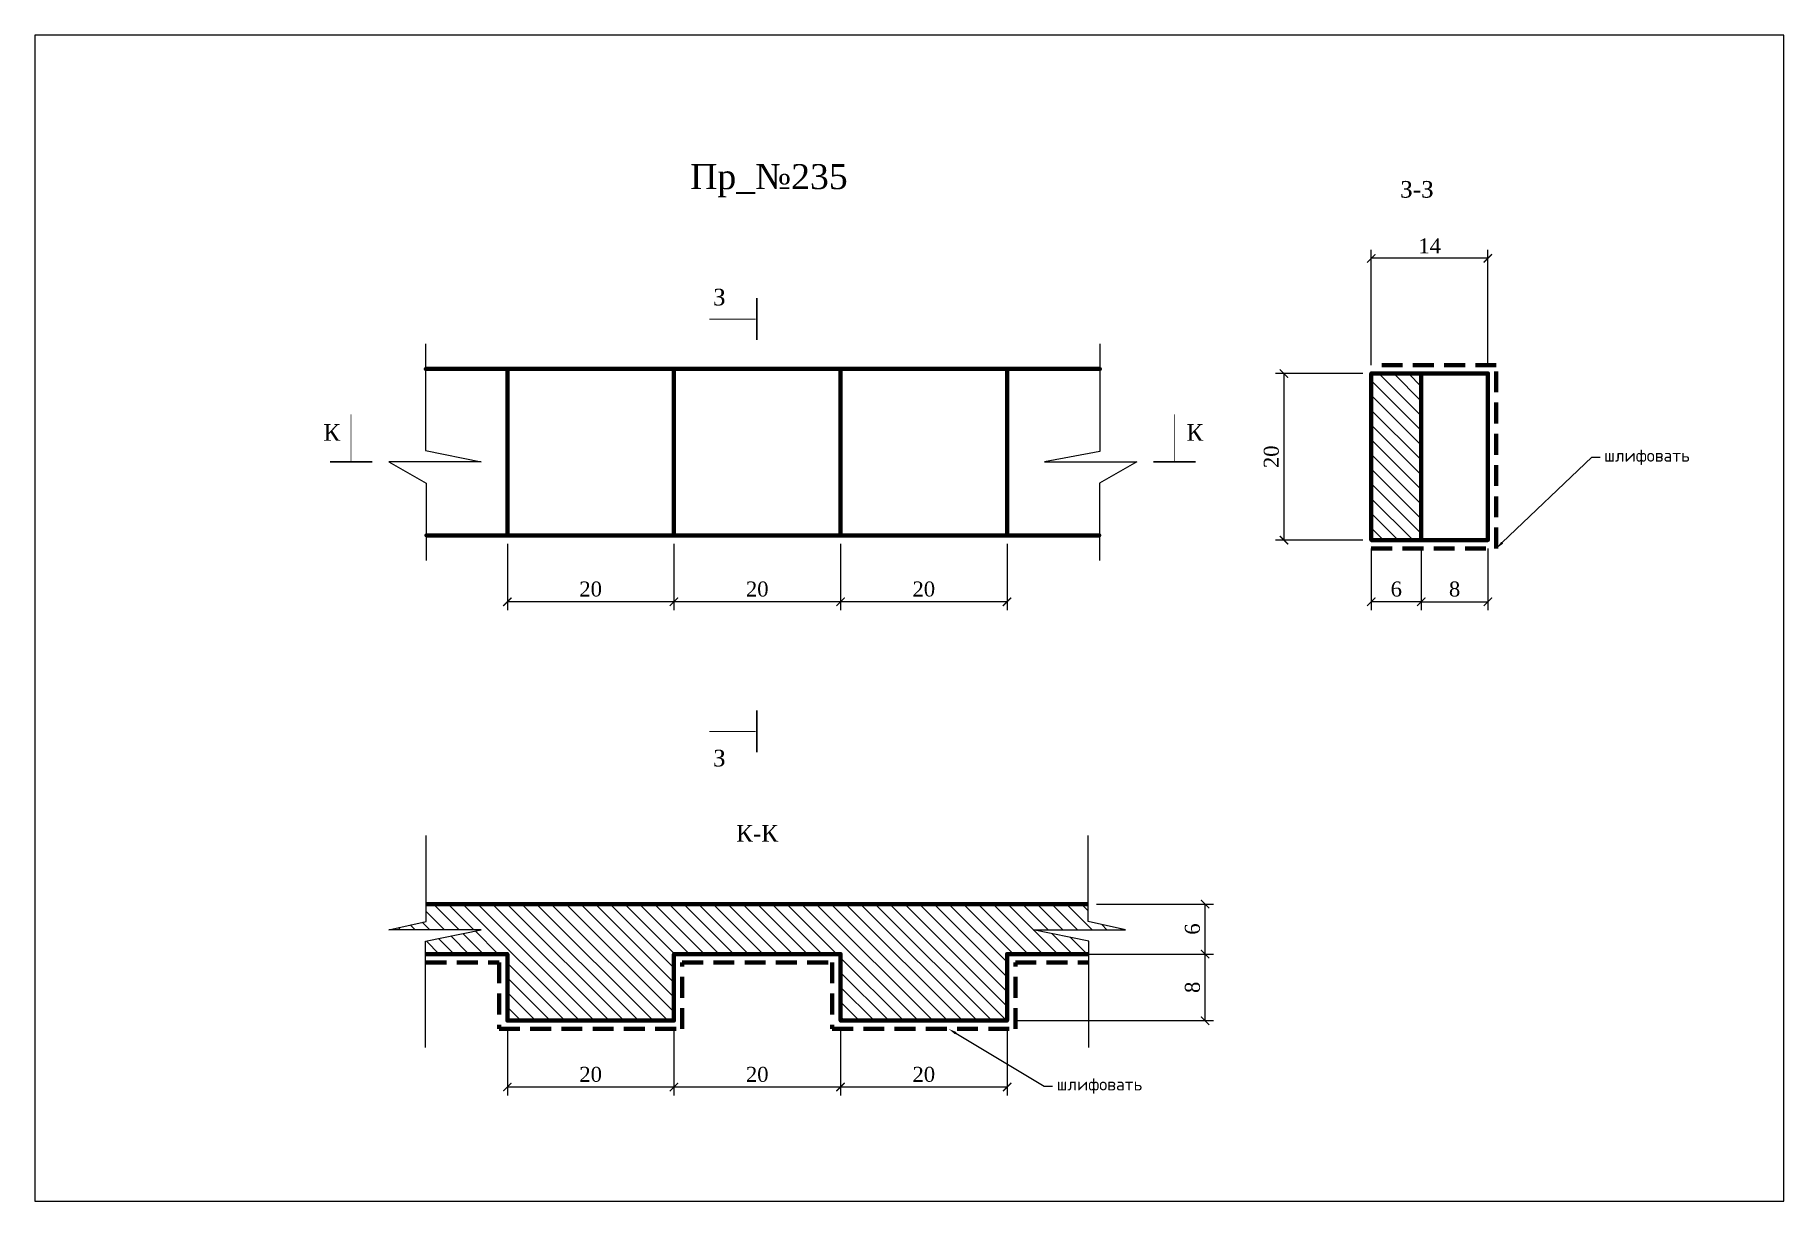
# Model space of a CAD drawing. Header units: millimetres. Extents: x 309129 to 309339, y -93591 to -93451.
import ezdxf
from ezdxf import colors
from ezdxf.entities.mleader import LeaderData, LeaderLine
from ezdxf.math import Vec2, Vec3

# ---------------------------------------------------------------- set-up
doc = ezdxf.new("R2010")
doc.units = ezdxf.units.MM
doc.header["$MEASUREMENT"] = 0
doc.linetypes.add('HIDDEN', pattern=[0.375, 0.25, -0.125])
doc.layers.add('Outside panel', color=7, linetype='Continuous', lineweight=18, true_color=0x7f5e57)
doc.layers.add('линия 50', color=1, linetype='Continuous', lineweight=140)
doc.layers.add('служебный слой РАЗМЕРЫ', color=7, linetype='Continuous', lineweight=9)
doc.layers.add('размеры в модели', color=7, linetype='Continuous')
doc.styles.add('ELECT', font='times.ttf')
doc.styles.get("Standard").update_dxf_attribs({"font": 'times.ttf'})
doc.styles.add('ЕСКД профили текст', font='isocpeur.ttf')
doc.dimstyles.new('M_1', dxfattribs={"dimtxt": 1.8, "dimasz": 1, "dimexe": 1, "dimexo": 1, "dimgap": 0.6, "dimtad": 1, "dimdec": 0, "dimdsep": 46, "dimtxsty": 'Standard', "dimblk": 'ARCHTICK', "dimcen": -5, "dimclrd": 7, "dimclre": 7, "dimclrt": 7, "dimadec": 0, "dimazin": 0, "dimtfac": 1, "dimtdec": 0, "dimtmove": 0, "dimatfit": 3, "dimfxl": 1, "dimtolj": 1, "dimtzin": 0, "dimlwd": 5, "dimlwe": 5, "dimarcsym": 0})

# ---------------------------------------------------------------- blocks, each defined once
blk = doc.blocks.new('_ArchTick')
at = {"color": 0, "linetype": 'ByBlock', "const_width": 0.15}
blk.add_lwpolyline([(-0.5, -0.5), (0.5, 0.5)], dxfattribs=at)
blk = doc.blocks.new('*D13')
at = {"layer": 'Defpoints', "color": 0, "ltscale": 1000, "transparency": 16777216}
for p in [(309295.19, -93511.93), (309303.19, -93511.93), (309303.19, -93519.34)]:
    blk.add_point(p, dxfattribs=at)
at = {"layer": 'размеры в модели', "color": 7, "lineweight": 5, "ltscale": 1000, "transparency": 16777216}
for p, q in [((309295.19, -93512.93), (309295.19, -93520.34)), ((309303.19, -93512.93), (309303.19, -93520.34)), ((309295.19, -93519.34), (309303.19, -93519.34))]:
    blk.add_line(p, q, dxfattribs=at)
at = {"layer": 'размеры в модели', "color": 7, "lineweight": 5, "ltscale": 1000, "transparency": 16777216, "rotation": 180}
blk.add_blockref('_ArchTick', (309295.19, -93519.34), dxfattribs=at)
at = {"layer": 'размеры в модели', "color": 7, "lineweight": 5, "ltscale": 1000, "transparency": 16777216}
blk.add_blockref('_ArchTick', (309303.19, -93519.34), dxfattribs=at)
at = {"layer": 'размеры в модели', "color": 7, "ltscale": 1000, "transparency": 16777216, "insert": (309299.19, -93517.82), "char_height": 1.8, "attachment_point": 5}
blk.add_mtext('\\A1;8', dxfattribs=at)
blk = doc.blocks.new('*D12')
at = {"layer": 'Defpoints', "color": 0, "ltscale": 1000, "transparency": 16777216}
for p in [(309289.19, -93511.93), (309295.19, -93511.93), (309289.19, -93519.34)]:
    blk.add_point(p, dxfattribs=at)
at = {"layer": 'размеры в модели', "color": 7, "lineweight": 5, "ltscale": 1000, "transparency": 16777216}
for p, q in [((309289.19, -93512.93), (309289.19, -93520.34)), ((309295.19, -93512.93), (309295.19, -93520.34)), ((309295.19, -93519.34), (309289.19, -93519.34))]:
    blk.add_line(p, q, dxfattribs=at)
at = {"layer": 'размеры в модели', "color": 7, "lineweight": 5, "ltscale": 1000, "transparency": 16777216, "rotation": 180}
blk.add_blockref('_ArchTick', (309289.19, -93519.34), dxfattribs=at)
at = {"layer": 'размеры в модели', "color": 7, "lineweight": 5, "ltscale": 1000, "transparency": 16777216}
blk.add_blockref('_ArchTick', (309295.19, -93519.34), dxfattribs=at)
at = {"layer": 'размеры в модели', "color": 7, "ltscale": 1000, "transparency": 16777216, "insert": (309292.19, -93517.82), "char_height": 1.8, "attachment_point": 5}
blk.add_mtext('\\A1;6', dxfattribs=at)
blk = doc.blocks.new('*D11')
at = {"layer": 'Defpoints', "color": 0, "ltscale": 1000, "transparency": 16777216}
for p in [(309185.46, -93511.37), (309205.46, -93511.37), (309185.46, -93519.34)]:
    blk.add_point(p, dxfattribs=at)
at = {"layer": 'размеры в модели', "color": 7, "lineweight": 5, "ltscale": 1000, "transparency": 16777216}
for p, q in [((309185.46, -93512.37), (309185.46, -93520.34)), ((309205.46, -93512.37), (309205.46, -93520.34)), ((309205.46, -93519.34), (309185.46, -93519.34))]:
    blk.add_line(p, q, dxfattribs=at)
at = {"layer": 'размеры в модели', "color": 7, "lineweight": 5, "ltscale": 1000, "transparency": 16777216, "rotation": 180}
blk.add_blockref('_ArchTick', (309185.46, -93519.34), dxfattribs=at)
at = {"layer": 'размеры в модели', "color": 7, "lineweight": 5, "ltscale": 1000, "transparency": 16777216}
blk.add_blockref('_ArchTick', (309205.46, -93519.34), dxfattribs=at)
at = {"layer": 'размеры в модели', "color": 7, "ltscale": 1000, "transparency": 16777216, "insert": (309195.46, -93517.82), "char_height": 1.8, "attachment_point": 5}
blk.add_mtext('\\A1;20', dxfattribs=at)
blk = doc.blocks.new('*D10')
at = {"layer": 'Defpoints', "color": 0, "ltscale": 1000, "transparency": 16777216}
for p in [(309205.46, -93511.37), (309225.46, -93511.37), (309205.46, -93519.34)]:
    blk.add_point(p, dxfattribs=at)
at = {"layer": 'размеры в модели', "color": 7, "lineweight": 5, "ltscale": 1000, "transparency": 16777216}
for p, q in [((309205.46, -93512.37), (309205.46, -93520.34)), ((309225.46, -93512.37), (309225.46, -93520.34)), ((309225.46, -93519.34), (309205.46, -93519.34))]:
    blk.add_line(p, q, dxfattribs=at)
at = {"layer": 'размеры в модели', "color": 7, "lineweight": 5, "ltscale": 1000, "transparency": 16777216, "rotation": 180}
blk.add_blockref('_ArchTick', (309205.46, -93519.34), dxfattribs=at)
at = {"layer": 'размеры в модели', "color": 7, "lineweight": 5, "ltscale": 1000, "transparency": 16777216}
blk.add_blockref('_ArchTick', (309225.46, -93519.34), dxfattribs=at)
at = {"layer": 'размеры в модели', "color": 7, "ltscale": 1000, "transparency": 16777216, "insert": (309215.46, -93517.82), "char_height": 1.8, "attachment_point": 5}
blk.add_mtext('\\A1;20', dxfattribs=at)
blk = doc.blocks.new('*D9')
at = {"layer": 'Defpoints', "color": 0, "ltscale": 1000, "transparency": 16777216}
for p in [(309225.46, -93511.37), (309245.46, -93511.37), (309225.46, -93519.34)]:
    blk.add_point(p, dxfattribs=at)
at = {"layer": 'размеры в модели', "color": 7, "lineweight": 5, "ltscale": 1000, "transparency": 16777216}
for p, q in [((309225.46, -93512.37), (309225.46, -93520.34)), ((309245.46, -93512.37), (309245.46, -93520.34)), ((309245.46, -93519.34), (309225.46, -93519.34))]:
    blk.add_line(p, q, dxfattribs=at)
at = {"layer": 'размеры в модели', "color": 7, "lineweight": 5, "ltscale": 1000, "transparency": 16777216, "rotation": 180}
blk.add_blockref('_ArchTick', (309225.46, -93519.34), dxfattribs=at)
at = {"layer": 'размеры в модели', "color": 7, "lineweight": 5, "ltscale": 1000, "transparency": 16777216}
blk.add_blockref('_ArchTick', (309245.46, -93519.34), dxfattribs=at)
at = {"layer": 'размеры в модели', "color": 7, "ltscale": 1000, "transparency": 16777216, "insert": (309235.46, -93517.82), "char_height": 1.8, "attachment_point": 5}
blk.add_mtext('\\A1;20', dxfattribs=at)
blk = doc.blocks.new('*D8')
at = {"layer": 'Defpoints', "color": 0, "ltscale": 1000, "transparency": 16777216}
for p in [(309185.46, -93569.63), (309205.46, -93569.63), (309185.46, -93577.6)]:
    blk.add_point(p, dxfattribs=at)
at = {"layer": 'размеры в модели', "color": 7, "lineweight": 5, "ltscale": 1000, "transparency": 16777216}
for p, q in [((309185.46, -93570.63), (309185.46, -93578.6)), ((309205.46, -93570.63), (309205.46, -93578.6)), ((309205.46, -93577.6), (309185.46, -93577.6))]:
    blk.add_line(p, q, dxfattribs=at)
at = {"layer": 'размеры в модели', "color": 7, "lineweight": 5, "ltscale": 1000, "transparency": 16777216, "rotation": 180}
blk.add_blockref('_ArchTick', (309185.46, -93577.6), dxfattribs=at)
at = {"layer": 'размеры в модели', "color": 7, "lineweight": 5, "ltscale": 1000, "transparency": 16777216}
blk.add_blockref('_ArchTick', (309205.46, -93577.6), dxfattribs=at)
at = {"layer": 'размеры в модели', "color": 7, "ltscale": 1000, "transparency": 16777216, "insert": (309195.46, -93576.09), "char_height": 1.8, "attachment_point": 5}
blk.add_mtext('\\A1;20', dxfattribs=at)
blk = doc.blocks.new('*D7')
at = {"layer": 'Defpoints', "color": 0, "ltscale": 1000, "transparency": 16777216}
for p in [(309205.46, -93569.63), (309225.46, -93569.63), (309205.46, -93577.6)]:
    blk.add_point(p, dxfattribs=at)
at = {"layer": 'размеры в модели', "color": 7, "lineweight": 5, "ltscale": 1000, "transparency": 16777216}
for p, q in [((309205.46, -93570.63), (309205.46, -93578.6)), ((309225.46, -93570.63), (309225.46, -93578.6)), ((309225.46, -93577.6), (309205.46, -93577.6))]:
    blk.add_line(p, q, dxfattribs=at)
at = {"layer": 'размеры в модели', "color": 7, "lineweight": 5, "ltscale": 1000, "transparency": 16777216, "rotation": 180}
blk.add_blockref('_ArchTick', (309205.46, -93577.6), dxfattribs=at)
at = {"layer": 'размеры в модели', "color": 7, "lineweight": 5, "ltscale": 1000, "transparency": 16777216}
blk.add_blockref('_ArchTick', (309225.46, -93577.6), dxfattribs=at)
at = {"layer": 'размеры в модели', "color": 7, "ltscale": 1000, "transparency": 16777216, "insert": (309215.46, -93576.09), "char_height": 1.8, "attachment_point": 5}
blk.add_mtext('\\A1;20', dxfattribs=at)
blk = doc.blocks.new('*D6')
at = {"layer": 'Defpoints', "color": 0, "ltscale": 1000, "transparency": 16777216}
for p in [(309225.46, -93569.63), (309245.46, -93569.63), (309225.46, -93577.6)]:
    blk.add_point(p, dxfattribs=at)
at = {"layer": 'размеры в модели', "color": 7, "lineweight": 5, "ltscale": 1000, "transparency": 16777216}
for p, q in [((309225.46, -93570.63), (309225.46, -93578.6)), ((309245.46, -93570.63), (309245.46, -93578.6)), ((309245.46, -93577.6), (309225.46, -93577.6))]:
    blk.add_line(p, q, dxfattribs=at)
at = {"layer": 'размеры в модели', "color": 7, "lineweight": 5, "ltscale": 1000, "transparency": 16777216, "rotation": 180}
blk.add_blockref('_ArchTick', (309225.46, -93577.6), dxfattribs=at)
at = {"layer": 'размеры в модели', "color": 7, "lineweight": 5, "ltscale": 1000, "transparency": 16777216}
blk.add_blockref('_ArchTick', (309245.46, -93577.6), dxfattribs=at)
at = {"layer": 'размеры в модели', "color": 7, "ltscale": 1000, "transparency": 16777216, "insert": (309235.46, -93576.09), "char_height": 1.8, "attachment_point": 5}
blk.add_mtext('\\A1;20', dxfattribs=at)
blk = doc.blocks.new('*D2')
at = {"layer": 'Defpoints', "color": 0, "ltscale": 1000, "transparency": 16777216}
for p in [(309289.19, -93478.1), (309289.19, -93491.93), (309303.19, -93491.93)]:
    blk.add_point(p, dxfattribs=at)
at = {"layer": 'размеры в модели', "color": 7, "lineweight": 5, "ltscale": 1000, "transparency": 16777216}
for p, q in [((309289.19, -93490.93), (309289.19, -93477.1)), ((309303.19, -93490.93), (309303.19, -93477.1)), ((309303.19, -93478.1), (309289.19, -93478.1))]:
    blk.add_line(p, q, dxfattribs=at)
at = {"layer": 'размеры в модели', "color": 7, "lineweight": 5, "ltscale": 1000, "transparency": 16777216, "rotation": 180}
blk.add_blockref('_ArchTick', (309289.19, -93478.1), dxfattribs=at)
at = {"layer": 'размеры в модели', "color": 7, "lineweight": 5, "ltscale": 1000, "transparency": 16777216}
blk.add_blockref('_ArchTick', (309303.19, -93478.1), dxfattribs=at)
at = {"layer": 'размеры в модели', "color": 7, "ltscale": 1000, "transparency": 16777216, "insert": (309296.19, -93476.6), "char_height": 1.8, "attachment_point": 5}
blk.add_mtext('\\A1;14', dxfattribs=at)
blk = doc.blocks.new('*D4')
at = {"layer": 'Defpoints', "color": 0, "ltscale": 1000, "transparency": 16777216}
for p in [(309255.19, -93555.63), (309269.23, -93555.63), (309255.26, -93561.63)]:
    blk.add_point(p, dxfattribs=at)
at = {"layer": 'размеры в модели', "color": 7, "lineweight": 5, "ltscale": 1000, "transparency": 16777216}
for p, q in [((309256.19, -93555.63), (309270.23, -93555.63)), ((309269.23, -93561.63), (309269.23, -93555.63)), ((309256.26, -93561.63), (309270.23, -93561.63))]:
    blk.add_line(p, q, dxfattribs=at)
for p, rotation in [((309269.23, -93555.63), 90), ((309269.23, -93561.63), 270)]:
    blk.add_blockref('_ArchTick', p, dxfattribs=dict(at, rotation=rotation))
at = {"layer": 'размеры в модели', "color": 7, "ltscale": 1000, "transparency": 16777216, "insert": (309267.72, -93558.63), "char_height": 1.8, "attachment_point": 5, "rotation": 90}
blk.add_mtext('\\A1;6', dxfattribs=at)
blk = doc.blocks.new('*D5')
at = {"layer": 'Defpoints', "color": 0, "ltscale": 1000, "transparency": 16777216}
for p in [(309245.46, -93561.63), (309269.23, -93561.63), (309245.46, -93569.63)]:
    blk.add_point(p, dxfattribs=at)
at = {"layer": 'размеры в модели', "color": 7, "lineweight": 5, "ltscale": 1000, "transparency": 16777216}
for p, q in [((309246.46, -93561.63), (309270.23, -93561.63)), ((309269.23, -93569.63), (309269.23, -93561.63)), ((309246.46, -93569.63), (309270.23, -93569.63))]:
    blk.add_line(p, q, dxfattribs=at)
for p, rotation in [((309269.23, -93561.63), 90), ((309269.23, -93569.63), 270)]:
    blk.add_blockref('_ArchTick', p, dxfattribs=dict(at, rotation=rotation))
at = {"layer": 'размеры в модели', "color": 7, "ltscale": 1000, "transparency": 16777216, "insert": (309267.72, -93565.63), "char_height": 1.8, "attachment_point": 5, "rotation": 90}
blk.add_mtext('\\A1;8', dxfattribs=at)
blk = doc.blocks.new('*D3')
at = {"layer": 'Defpoints', "color": 0, "ltscale": 1000, "transparency": 16777216}
for p in [(309289.19, -93491.93), (309278.7, -93511.93), (309289.19, -93511.93)]:
    blk.add_point(p, dxfattribs=at)
at = {"layer": 'размеры в модели', "color": 7, "lineweight": 5, "ltscale": 1000, "transparency": 16777216}
for p, q in [((309288.19, -93491.93), (309277.7, -93491.93)), ((309278.7, -93491.93), (309278.7, -93511.93)), ((309288.19, -93511.93), (309277.7, -93511.93))]:
    blk.add_line(p, q, dxfattribs=at)
for p, rotation in [((309278.7, -93491.93), 90), ((309278.7, -93511.93), 270)]:
    blk.add_blockref('_ArchTick', p, dxfattribs=dict(at, rotation=rotation))
at = {"layer": 'размеры в модели', "color": 7, "ltscale": 1000, "transparency": 16777216, "insert": (309277.19, -93501.93), "char_height": 1.8, "attachment_point": 5, "rotation": 90}
blk.add_mtext('\\A1;20', dxfattribs=at)

msp = doc.modelspace()

# ---------------------------------------------------------------- hatches: boundary and pattern name
at = {"layer": 'Outside panel', "ltscale": 1000}
h = msp.add_hatch(dxfattribs=at)
h.set_pattern_fill('ANSI31', color=256, scale=10, angle=90)
h.set_pattern_definition([(135, (-415.833, 2632.4068), (-0.8838834765, -0.8838834765), [])])
h.paths.add_polyline_path([(309289.19, -93511.93), (309295.19, -93511.93), (309295.19, -93491.93), (309289.19, -93491.93)])
h = msp.add_hatch(dxfattribs=at)
h.set_pattern_fill('ANSI31', color=256, scale=10, angle=90)
h.set_pattern_definition([(135, (-415.833, 2637.2725), (-0.8838834765, -0.8838834765), [])])
h.paths.add_polyline_path([(309225.46, -93561.63), (309225.46, -93569.63), (309245.46, -93569.63), (309245.46, -93561.63), (309255.26, -93561.63), (309255.26, -93560.09), (309248.6, -93558.71), (309259.68, -93558.71), (309255.19, -93557.71), (309255.19, -93555.63), (309175.72, -93555.63), (309175.72, -93557.71), (309171.23, -93558.71), (309182.31, -93558.71), (309175.65, -93560.09), (309175.65, -93561.63), (309185.46, -93561.63), (309185.46, -93569.63), (309205.46, -93569.63), (309205.46, -93561.63)])

# ---------------------------------------------------------------- linework, layer by layer
at = {"color": 6, "ltscale": 1000}
msp.add_lwpolyline([(309128.74, -93591.29), (309338.74, -93591.29), (309338.74, -93451.29), (309128.74, -93451.29)], close=True, dxfattribs=at)
at = {"color": 7, "ltscale": 1000}
for points in [[(309175.65, -93488.37), (309175.65, -93501.16), (309182.31, -93502.54), (309171.23, -93502.54), (309175.72, -93505.08), (309175.72, -93514.37)], [(309256.61, -93488.37), (309256.61, -93501.28), (309249.95, -93502.54), (309261.03, -93502.54), (309256.54, -93505.08), (309256.54, -93514.37)], [(309175.65, -93572.87), (309175.65, -93560.09), (309182.31, -93558.71), (309171.23, -93558.71), (309175.72, -93557.71), (309175.72, -93547.4)], [(309255.26, -93572.87), (309255.26, -93560.09), (309248.6, -93558.71), (309259.68, -93558.71), (309255.19, -93557.71), (309255.19, -93547.4)]]:
    msp.add_lwpolyline(points, dxfattribs=at)
at = {"color": 7, "ltscale": 1000, "const_width": 0.2}
msp.add_lwpolyline([(309215.4, -93532.37), (309215.4, -93537.43)], dxfattribs=at)
at = {"layer": 'линия 50', "color": 7}
for points in [[(309175.65, -93491.37), (309185.46, -93491.37), (309185.46, -93511.37), (309205.46, -93511.37), (309205.46, -93491.37), (309225.46, -93491.37), (309225.46, -93511.37), (309245.46, -93511.37), (309245.46, -93491.37), (309256.61, -93491.37), (309175.65, -93491.37), (309185.46, -93491.37), (309185.46, -93511.37), (309175.72, -93511.37), (309256.54, -93511.37), (309245.46, -93511.37), (309245.46, -93491.37), (309225.46, -93491.37), (309225.46, -93511.37), (309205.46, -93511.37), (309205.46, -93491.37), (309185.46, -93491.37), (309185.46, -93511.37), (309175.72, -93511.37)], [(309295.19, -93511.93), (309295.19, -93491.93), (309289.19, -93491.93), (309289.19, -93511.93), (309295.19, -93511.93)], [(309289.19, -93491.93), (309289.19, -93511.93), (309303.19, -93511.93), (309303.19, -93491.93), (309289.19, -93491.93)], [(309175.72, -93555.63), (309255.19, -93555.63)], [(309175.65, -93561.63), (309185.46, -93561.63), (309185.46, -93569.63), (309205.46, -93569.63), (309205.46, -93561.63), (309225.46, -93561.63), (309225.46, -93569.63), (309245.46, -93569.63), (309245.46, -93561.63), (309255.26, -93561.63)]]:
    msp.add_lwpolyline(points, dxfattribs=at)
at = {"layer": 'линия 50', "color": 1, "linetype": 'HIDDEN', "ltscale": 10, "true_color": 0xff0909}
for points in [[(309289.19, -93512.93), (309304.19, -93512.93), (309304.19, -93490.93), (309289.19, -93490.93)], [(309175.65, -93562.63), (309184.46, -93562.63), (309184.46, -93570.63), (309206.46, -93570.63), (309206.46, -93562.63), (309224.46, -93562.63), (309224.46, -93570.63), (309246.46, -93570.63), (309246.46, -93562.63), (309255.26, -93562.63)]]:
    msp.add_lwpolyline(points, dxfattribs=at)
at = {"layer": 'служебный слой РАЗМЕРЫ', "ltscale": 3, "const_width": 0.2}
for points in [[(309215.4, -93482.85), (309215.4, -93487.92)], [(309169.23, -93502.54), (309164.17, -93502.54)], [(309268.09, -93502.54), (309263.03, -93502.54)]]:
    msp.add_lwpolyline(points, dxfattribs=at)
at = {"layer": 'служебный слой РАЗМЕРЫ'}
for points in [[(309215.37, -93485.4, 0, 1.5, 0), (309213.37, -93485.4, 0.1, 0.1, 0), (309209.7, -93485.4, 0.1, 0.1, 0)], [(309166.68, -93502.51, 0, 1.5, 0), (309166.68, -93500.51, 0.1, 0.1, 0), (309166.68, -93496.83, 0.1, 0.1, 0)], [(309265.54, -93502.51, 0, 1.5, 0), (309265.54, -93500.51, 0.1, 0.1, 0), (309265.54, -93496.83, 0.1, 0.1, 0)], [(309215.37, -93534.92, 0, 1.5, 0), (309213.37, -93534.92, 0.1, 0.1, 0), (309209.7, -93534.92, 0.1, 0.1, 0)]]:
    msp.add_lwpolyline(points, format="xyseb", dxfattribs=at)

# ---------------------------------------------------------------- texts
at = {"color": 7, "ltscale": 1000, "style": 'ELECT'}
for s, height, p in [('Пр_№235', 3, (309207.4, -93469.79)), ('З-З', 2, (309292.65, -93470.82)), ('З', 2, (309210.15, -93483.76)), ('К', 2, (309163.37, -93500.01)), ('К', 2, (309267, -93500.01)), ('З', 2, (309210.15, -93539.11)), ('К-К', 2, (309212.93, -93548.14))]:
    msp.add_text(s, height=height, dxfattribs=at).set_placement(p)

# ---------------------------------------------------------------- dimensions: what is measured, and where the dimension line sits
at = {"layer": 'размеры в модели', "color": 5, "ltscale": 1000}
for base, p1, p2, picture, middle in [((309289.19, -93478.1), (309303.19, -93491.93), (309289.19, -93491.93), '*D2', (309296.19, -93476.6)), ((309185.46, -93519.34), (309205.46, -93511.37), (309185.46, -93511.37), '*D11', (309195.46, -93517.82)), ((309205.46, -93519.34), (309225.46, -93511.37), (309205.46, -93511.37), '*D10', (309215.46, -93517.82)), ((309225.46, -93519.34), (309245.46, -93511.37), (309225.46, -93511.37), '*D9', (309235.46, -93517.82)), ((309289.19, -93519.34), (309295.19, -93511.93), (309289.19, -93511.93), '*D12', (309292.19, -93517.82)), ((309303.19, -93519.34), (309295.19, -93511.93), (309303.19, -93511.93), '*D13', (309299.19, -93517.82)), ((309185.46, -93577.6), (309205.46, -93569.63), (309185.46, -93569.63), '*D8', (309195.46, -93576.09)), ((309205.46, -93577.6), (309225.46, -93569.63), (309205.46, -93569.63), '*D7', (309215.46, -93576.09)), ((309225.46, -93577.6), (309245.46, -93569.63), (309225.46, -93569.63), '*D6', (309235.46, -93576.09))]:
    dim = msp.add_linear_dim(base=base, p1=p1, p2=p2, dimstyle='M_1', dxfattribs=at)
    dim.commit()
    dim.dimension.update_dxf_attribs({"geometry": picture, "text_midpoint": middle})
for base, p1, p2, angle, picture, middle in [((309278.7, -93511.93), (309289.19, -93491.93), (309289.19, -93511.93), 90, '*D3', (309277.19, -93501.93)), ((309269.23, -93555.63), (309255.26, -93561.63), (309255.19, -93555.63), 270, '*D4', (309267.72, -93558.63)), ((309269.23, -93561.63), (309245.46, -93569.63), (309245.46, -93561.63), 270, '*D5', (309267.72, -93565.63))]:
    dim = msp.add_linear_dim(base=base, p1=p1, p2=p2, angle=angle, dimstyle='M_1', dxfattribs=at)
    dim.commit()
    dim.dimension.update_dxf_attribs({"geometry": picture, "text_midpoint": middle})

# ---------------------------------------------------------------- leaders
at = {"layer": 'служебный слой РАЗМЕРЫ'}
ml = msp.add_multileader_mtext('Standard', dxfattribs=at)
ml.set_content('\\A1;шлифовать', color=256, style='ЕСКД профили текст')
ml.set_leader_properties(color=256, linetype='ByLayer', lineweight=-1)
ml.build(insert=Vec2(0, 0))
ml.multileader.update_dxf_attribs({"dogleg_length": 1, "arrow_head_size": 1})
ctx = ml.context
ctx.base_point, ctx.char_height, ctx.arrow_head_size, ctx.landing_gap_size, ctx.plane_origin = Vec3(309316.65, -93501.99), 1.5, 1, 0.5, Vec3(309330.13, -93475.83)
notes = []
notes.append((ctx, [(1, (1, 1, 0), (309315.65, -93501.99), (1, 0), 1, [(0, [(309304.19, -93512.93)], 0, [])])]))
ctx.mtext.insert, ctx.mtext.flow_direction = Vec3(309317.15, -93501.02), 5
ml = msp.add_multileader_mtext('Standard', dxfattribs=at)
ml.set_content('\\A1;шлифовать', color=256, style='ЕСКД профили текст')
ml.set_leader_properties(color=256, linetype='ByLayer', lineweight=-1)
ml.build(insert=Vec2(0, 0))
ml.multileader.update_dxf_attribs({"dogleg_length": 1, "arrow_head_size": 1})
ctx = ml.context
ctx.base_point, ctx.char_height, ctx.arrow_head_size, ctx.landing_gap_size, ctx.plane_origin = Vec3(309250.91, -93577.48), 1.5, 1, 0.5, Vec3(309264.39, -93551.31)
notes.append((ctx, [(1, (1, 1, 0), (309249.91, -93577.48), (1, 0), 1, [(0, [(309238.45, -93570.63)], 0, [])])]))
ctx.mtext.insert, ctx.mtext.flow_direction = Vec3(309251.41, -93576.51), 5
for ctx, leaders in notes:
    for number, flags, end, landing, length, lines in leaders:
        leader = LeaderData()
        leader.index, (leader.has_last_leader_line, leader.has_dogleg_vector, leader.attachment_direction) = number, flags
        leader.last_leader_point, leader.dogleg_vector, leader.dogleg_length = Vec3(end), Vec3(landing), length
        for number, points, colour, breaks in lines:
            line = LeaderLine()
            line.index, line.vertices, line.color, line.breaks = number, Vec3.list(points), colors.encode_raw_color(colour), breaks
            leader.lines.append(line)
        ctx.leaders.append(leader)

doc.saveas('drawing.dxf')
